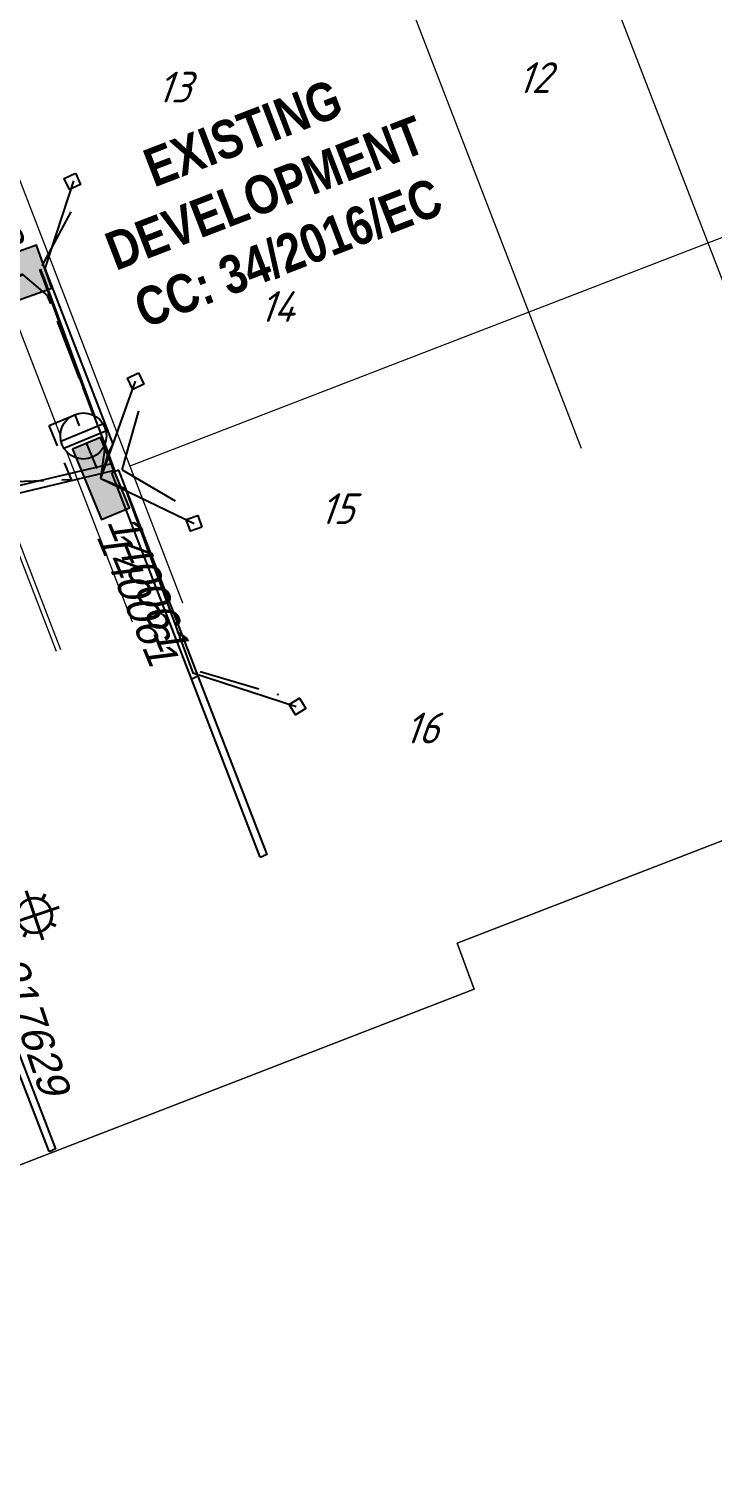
# Model space of a CAD drawing. Header units: metres. Extents: x 310412 to 311596, y 6269899 to 6270937.
# Drawn here: x 310798.7 to 310843.3, y 6270252.4 to 6270347 of the extents above; entities that cross this region are included whole.
import ezdxf
from ezdxf.enums import TextEntityAlignment as Align

# ---------------------------------------------------------------- set-up
doc = ezdxf.new("R2010")
doc.units = ezdxf.units.M
doc.linetypes.add('Cable Exist UG', pattern=[8.2, 4, -1.2, 1.8, -1.2])
doc.linetypes.add('Dash', pattern=[5, 3, -2])
doc.layers.get('0').update_dxf_attribs({"color": 6})
for name, color, linetype in [('_User D-STAGE', 253, 'Dash'), ('Duct_SP_EXT', 7, 'Continuous'), ('Equip_LV_EXT', 7, 'Continuous'), ('Equip_SP_SL_EXT', 7, 'Continuous'), ('Notes', 7, 'Continuous'), ('Notes_HV_MISC', 7, 'Continuous'), ('Notes_LV_MISC', 7, 'Continuous'), ('Notes_SP_MISC', 7, 'Continuous'), ('Services_SP_EXT', 7, 'Continuous'), ('SupportsUG_SP_LV_EXT', 7, 'Continuous'), ('SupportsUG_SP_LV_SL_EXT', 7, 'Continuous'), ('Trench_SP_EXT', 7, 'Continuous')]:
    doc.layers.add(name, color=color, linetype=linetype)
for name, color, linetype, lineweight, true_color in [('_User E-KERB', 7, 'Continuous', 0, 0x969696), ('_User E-LIP', 7, 'Continuous', 0, 0x969696), ('_User E-LOT', 7, 'Continuous', 0, 0x969696)]:
    doc.layers.add(name, color=color, linetype=linetype, lineweight=lineweight, true_color=true_color)
doc.layers.add('Cadastre Developer_SP_EXT', color=9, linetype='Continuous', lineweight=5)
doc.layers.add('Cadastre Land Parcels_SP_EXT', color=9, linetype='Continuous', lineweight=5)
doc.styles.add('ARIAL', font='arial.ttf', dxfattribs={"height": 2})
doc.styles.add('ARIALBOLD', font='arialbd.ttf')
doc.styles.add('COLUMN_LABEL', font='arial.ttf')
doc.styles.add('iecARIAL', font='arial.ttf', dxfattribs={"height": 2})
doc.styles.add('ISOCP ITALIC', font='isocp.shx', dxfattribs={"oblique": 20})
doc.styles.add('POLE_LABEL', font='arial.ttf')
doc.styles.get("Standard").update_dxf_attribs({"font": 'arial.ttf'})

# ---------------------------------------------------------------- blocks, each defined once
blk = doc.blocks.new('COLUMN_EXT')
blk.add_hatch(color=256).paths.add_polyline_path([(-1.485, 1.485), (-1.485, -1.485), (1.485, -1.485), (1.485, 1.485)])
blk.add_lwpolyline([(-1.485, -1.485), (1.485, -1.485), (1.485, 1.485), (-1.485, 1.485)], close=True)
at = {"style": 'COLUMN_LABEL', "oblique": 15, "flags": 8}
blk.add_attdef('ASSET_NUM', text='', height=2, rotation=180, dxfattribs=at).set_placement((2, 2), align=Align.MIDDLE_LEFT)
at = {"flags": 9}
for tag, style, p in [('STRUCTURE_PLANT_NUMBER', 'POLE_LABEL', (1.813, 0.031)), ('STREET_CODE', 'COLUMN_LABEL', (1.813, -0.2))]:
    blk.add_attdef(tag, text='', height=0.2, dxfattribs=dict(at, style=style)).set_placement(p, align=Align.MIDDLE_LEFT)
for tag, p in [('OWNED_BY', (1.813, -0.6)), ('STATE', (1.813, -0.8)), ('COLUMN_TYPE', (1.813, -0.4)), ('USAGE', (1.813, -1)), ('STREETNAME', (1.813, -1.6)), ('SUBURB', (1.813, -1.8)), ('LEGEND', (1.813, -1.2)), ('LOCATION', (1.813, -1.4)), ('NOTES', (1.813, -2))]:
    blk.add_attdef(tag, text='', height=0.2, dxfattribs=at).set_placement(p, align=Align.MIDDLE_LEFT)
at = {"flags": 1}
blk.add_attdef('Z', (1.813, -2.351), '', height=0.2, dxfattribs=at)
blk = doc.blocks.new('PILLAR_EXT')
blk.add_hatch(color=256).paths.add_polyline_path([(-2.475, 0.99), (-2.475, -0.99), (2.475, -0.99), (2.475, 0.99)])
blk.add_lwpolyline([(-2.475, -0.99), (2.475, -0.99), (2.475, 0.99), (-2.475, 0.99)], close=True)
at = {"style": 'ARIAL', "oblique": 15, "flags": 8}
blk.add_attdef('ASSET_NUM', (1.5, 3.5), '', height=2, dxfattribs=at)
for tag, p, flags in [('OWNED_BY', (0, -0.2), 9), ('STATE', (0, -0.4), 9), ('SUPPORT_TYPE', (0, -0.6), 9), ('USAGE', (0, -0.8), 9), ('LEGEND', (0, -1), 9), ('STREETNAME', (0, -1.8), 9), ('SUBURB', (0, -2), 1), ('LOCATION', (0, -1.2), 9), ('NOTES', (0, -1.4), 9), ('PARENT', (0, -1.6), 9)]:
    blk.add_attdef(tag, p, '', height=0.2, dxfattribs=dict(flags=flags))
blk = doc.blocks.new('SL_LANTERN_EXT')
at = {"lineweight": 40}
for p, q in [((0, 1.97), (0, 6.47)), ((-1.46, 5.68), (-1.06, 5.28)), ((1.46, 5.68), (1.06, 5.28)), ((-2.25, 4.22), (2.25, 4.22)), ((-1.46, 2.76), (-1.06, 3.16)), ((0, 0), (0, 2.72)), ((1.46, 2.76), (1.06, 3.16))]:
    blk.add_line(p, q, dxfattribs=at)
blk.add_circle((0, 4.22), 1.5, dxfattribs=at)
at = {"style": 'iecARIAL', "flags": 9}
blk.add_attdef('ASSET_NUM', (1.5, 1.5), '', height=2.5, dxfattribs=at)
for tag, p, height, flags in [('CONSTRUCTED_VOLTAGE', (0.98, -0.65), 0.2, 9), ('CONTROL_TYPE', (0.98, -0.85), 0.2, 9), ('LANTERN_PURPOSE', (0.98, -1.05), 0.2, 9), ('LANTERN_TYPE', (0.98, -1.25), 0.2, 9), ('NO_PHASES', (0.98, -1.45), 0.2, 9), ('LNUMBER', (2.18, -3.25), 2.5, 8), ('OPERATING_VOLTAGE', (0.98, -1.65), 0.2, 9), ('ORIENTATION', (0.98, -1.85), 0.2, 9), ('OWNED_BY', (0.98, -2.05), 0.2, 9), ('STATE', (0.98, -2.25), 0.2, 9), ('USAGE', (0.98, -2.45), 0.2, 9), ('CEXIST', (0.98, -2.65), 0.2, 9), ('CNEW', (0.98, -2.85), 0.2, 9), ('CNUMBER', (0.98, -3.05), 0.2, 9), ('CREMOVE', (0.98, -3.25), 0.2, 9), ('CREPLACE', (0.98, -3.45), 0.2, 9), ('LKINGHEIGHT', (0.98, -3.65), 0.2, 9), ('LBRACKET', (0.98, -3.85), 0.2, 9), ('LBRACKETVOCAB', (0.98, -4.05), 0.2, 9), ('LCATEGORY', (0.98, -4.25), 0.2, 9), ('LCHARGE1', (0.98, -4.45), 0.2, 9), ('LCHARGE1PERCENT', (0.98, -4.65), 0.2, 9), ('LCHARGE2', (0.98, -4.85), 0.2, 9), ('LCHARGE2PERCENT', (0.98, -5.05), 0.2, 9), ('LCHARGE3', (0.98, -5.25), 0.2, 9), ('LCHARGE3PERCENT', (0.98, -5.45), 0.2, 9), ('LEXIST', (0.98, -5.65), 0.2, 9), ('LLAMP', (0.98, -5.85), 0.2, 9), ('LLAMPVOCAB', (0.98, -6.05), 0.2, 9), ('LMAST', (0.98, -6.25), 0.2, 9), ('LMASTVOCAB', (0.98, -6.45), 0.2, 9), ('LNEW', (0.98, -6.65), 0.2, 9), ('LANTNUMBER', (0.98, -6.85), 0.2, 9), ('LOUTREACH', (0.98, -7.25), 0.2, 9), ('LOUTREACHVOCAB', (0.98, -7.45), 0.2, 9), ('LRATECODE', (0.98, -7.65), 0.2, 9), ('LREMOVE', (0.98, -7.85), 0.2, 9), ('LREPLACE', (0.98, -8.05), 0.2, 9), ('LTYPE', (0.98, -8.25), 0.2, 9), ('LTYPEVOCAB', (0.98, -8.45), 0.2, 9), ('LEGEND', (0.98, -8.65), 0.2, 9), ('LOCATION', (0.98, -8.85), 0.2, 9), ('STREETNAME', (0.98, -9.25), 0.2, 9), ('SUBURB', (0.98, -9.45), 0.2, 1), ('NOTES', (0.98, -9.05), 0.2, 9)]:
    blk.add_attdef(tag, p, '', height=height, dxfattribs=dict(flags=flags))
blk = doc.blocks.new('CCP_EXT')
at = {"flags": 9}
for tag, p in [('STATE', (0, -1.8)), ('USAGE', (0, -1.2)), ('LEGEND', (0, -1.4)), ('LIFE_SUPPORT', (0, -1.6)), ('NOTES', (0, -2))]:
    blk.add_attdef(tag, text='', height=0.2, dxfattribs=at).set_placement(p, align=Align.MIDDLE_LEFT)
blk.add_wipeout([(0, 0.566), (0.566, 0), (0, -0.566), (-0.566, 0)])
blk.add_lwpolyline([(-0.566, 0), (0, 0.566), (0.566, 0), (0, -0.566), (-0.566, 0)])
at = {"flags": 1}
blk.add_attdef('Z', (0, 0), '', height=0.2, dxfattribs=at)
at = {"flags": 9}
for tag, p in [('CCP_TYPE', (0, 0)), ('OPERATING_VOLTAGE', (0, -0.6)), ('ORIENTATION', (0, -0.8)), ('OWNED_BY', (0, -1)), ('CONSTRUCTED_VOLTAGE', (0, -0.2)), ('NO_PHASES', (0, -0.4))]:
    blk.add_attdef(tag, text='', height=0.2, dxfattribs=at).set_placement(p, align=Align.MIDDLE_LEFT)
blk = doc.blocks.new('LV_UG_LINKS_CLOSED_EXT')
blk.add_wipeout([(-1.056, 1.057), (-1.18, 0.916), (-1.286, 0.761), (-1.371, 0.594), (-1.435, 0.417), (-1.476, 0.234), (-1.493, 0.047), (-1.487, -0.14), (-1.458, -0.326), (-1.406, -0.506), (-1.331, -0.678), (-1.236, -0.839), (-1.121, -0.988), (-0.988, -1.12), (-0.84, -1.235), (-0.679, -1.331), (-0.506, -1.406), (-0.326, -1.458), (-0.141, -1.487), (0.047, -1.493), (0.233, -1.476), (0.416, -1.435), (0.593, -1.371), (0.76, -1.286), (0.915, -1.181), (1.056, -1.057), (1.18, -0.916), (1.286, -0.761), (1.371, -0.594), (1.435, -0.417), (1.476, -0.234), (1.493, -0.047), (1.487, 0.14), (1.458, 0.326), (1.406, 0.506), (1.331, 0.678), (1.236, 0.839), (1.121, 0.988), (0.988, 1.12), (0.84, 1.235), (0.679, 1.331), (0.506, 1.406), (0.326, 1.458), (0.141, 1.487), (-0.047, 1.493), (-0.233, 1.476), (-0.416, 1.435), (-0.593, 1.371), (-0.76, 1.286), (-0.915, 1.181)])
for p, q in [((-0.25, -1.479), (-0.25, 1.479)), ((0.25, -1.479), (0.25, 1.479))]:
    blk.add_line(p, q)
blk.add_circle((0, 0), 1.5)
at = {"flags": 9}
for tag, p in [('ACTUAL_STATUS', (0, 0)), ('OPERATING_VOLTAGE', (0, -0.6)), ('ORIENTATION', (0, -0.8)), ('STATE', (0, -1)), ('CONSTRUCTED_VOLTAGE', (0, -0.2)), ('NO_PHASES', (0, -0.4)), ('SWITCH_TYPE', (0, -1.2)), ('USAGE', (0, -1.4)), ('NOTES', (0, -1.6))]:
    blk.add_attdef(tag, text='', height=0.2, dxfattribs=at).set_placement(p, align=Align.MIDDLE_LEFT)
at = {"flags": 1}
blk.add_attdef('Z', (0, 0), '', height=0.2, dxfattribs=at)
blk = doc.blocks.new('A$C64462609')
at = {"layer": '_User E-KERB'}
blk.add_lwpolyline([(310800.535, 6270306.517), (310788.355, 6270338.052, 1), (310784.624, 6270336.61), (310796.804, 6270305.076)], format="xyb", dxfattribs=at)
at = {"layer": '_User E-LIP'}
blk.add_line((310800.815, 6270306.625), (310788.635, 6270338.16), dxfattribs=at)
at = {"layer": '_User E-LOT', "lineweight": 0}
for p, q in [((310957.796, 6270377.461), (310805.316, 6270318.564)), ((310846.37, 6270324.221), (310831.92, 6270361.632)), ((310834.71, 6270319.717), (310820.259, 6270357.128)), ((310795.735, 6270343.368), (310808.744, 6270309.688))]:
    blk.add_line(p, q, dxfattribs=at)
at = {"layer": '_User D-STAGE', "insert": (310812.043, 6270341.351), "char_height": 2.5, "attachment_point": 1, "rotation": 21.04457, "style": 'ARIALBOLD', "bg_fill": 3, "box_fill_scale": 1.2, "bg_fill_color": 256, "bg_fill_transparency": 0}
blk.add_mtext('\\pi-6.4922;{\\fArial Narrow|b1|i0|c0|p34;\\C251;EXISTING \\P\\pi-10.766;DEVELOPMENT\\P\\pi-10.364;CC: 34/2016/EC}', dxfattribs=at)
at = {"layer": '_User E-KERB'}
blk.add_lwpolyline([(310805.479, 6270308.427), (310792.47, 6270342.107, -0.414213), (310796.764, 6270351.805), (310941.836, 6270407.841, -0.414214), (310951.535, 6270403.547)], format="xyb", dxfattribs=at)

msp = doc.modelspace()

# ---------------------------------------------------------------- block references
at = {"layer": 'Notes'}
msp.add_blockref('A$C64462609', (0, 0), dxfattribs=at)

# ---------------------------------------------------------------- next in the draw order: linework, layer by layer
at = {"layer": 'Cadastre Land Parcels_SP_EXT', "linetype": 'Continuous'}
for points in [[(310970.766, 6270343.221), (310942.799, 6270415.673), (310703.872, 6270323.381), (310732.657, 6270248.951), (310733.049, 6270247.97), (310827.714, 6270284.55), (310826.608, 6270287.558), (310970.766, 6270343.221)], [(310764.382, 6270166.814), (311003.274, 6270259.121), (310970.766, 6270343.221), (310826.608, 6270287.558), (310827.714, 6270284.55), (310733.049, 6270247.97), (310764.382, 6270166.814)]]:
    msp.add_lwpolyline(points, close=True, dxfattribs=at)
at = {"layer": 'Duct_SP_EXT'}
for p, q in [((310809.312, 6270304.732), (310809.536, 6270304.818)), ((310809.312, 6270304.732), (310809.536, 6270304.818)), ((310813.789, 6270293.141), (310809.312, 6270304.732)), ((310809.76, 6270304.905), (310809.536, 6270304.818)), ((310809.76, 6270304.905), (310809.536, 6270304.818)), ((310814.237, 6270293.314), (310809.76, 6270304.905)), ((310813.789, 6270293.141), (310814.013, 6270293.228)), ((310814.237, 6270293.314), (310814.013, 6270293.228)), ((310800.051, 6270274.006), (310794.819, 6270287.551)), ((310800.499, 6270274.179), (310795.267, 6270287.724)), ((310800.051, 6270274.006), (310800.275, 6270274.092)), ((310800.499, 6270274.179), (310800.275, 6270274.092))]:
    msp.add_line(p, q, dxfattribs=at)
at = {"layer": 'Trench_SP_EXT', "linetype": 'Cable Exist UG'}
for points in [[(310799.607, 6270331.598), (310801.799, 6270335.697)], [(310804.802, 6270318.327), (310805.939, 6270322.304)], [(310809.876, 6270305.217), (310814.989, 6270303.716)]]:
    msp.add_lwpolyline(points, dxfattribs=at)
at = {"layer": 'Trench_SP_EXT', "linetype": 'Cable Exist UG', "const_width": 0.2}
msp.add_lwpolyline([(310804.306, 6270318.228), (310799.701, 6270330.771), (310799.455, 6270331.393)], dxfattribs=at)

# ---------------------------------------------------------------- next in the draw order: block references
at = {"layer": 'Equip_SP_SL_EXT', "xscale": 0.75, "yscale": 0.75, "zscale": 0.75}
for p, rotation in [((310798.336, 6270331.05), 109.4861296331399), ((310796.101, 6270288.34), 288.6989828939197)]:
    msp.add_blockref('SL_LANTERN_EXT', p, dxfattribs=dict(at, rotation=rotation))
at = {"layer": 'Notes_LV_MISC'}
ref = msp.add_blockref('COLUMN_EXT', (310798.336, 6270331.05), dxfattribs=dict(at, rotation=289.4861296334115))
ref.add_attrib('ASSET_NUM', '917628', dxfattribs={"layer": '0', "height": 2, "rotation": 109.48613, "style": 'COLUMN_LABEL', "oblique": 15, "text_generation_flag": 6}).set_placement((310797.489, 6270333.067), align=Align.MIDDLE_RIGHT)
at = {"layer": 'SupportsUG_SP_LV_EXT'}
ref = msp.add_blockref('PILLAR_EXT', (310803.426, 6270317.765), dxfattribs=dict(at, rotation=292.3801349939103))
ref.add_attrib('ASSET_NUM', '140061', (310803.106, 6270314.036), dxfattribs={"layer": '0', "height": 2, "rotation": 292.38013, "style": 'ARIAL', "oblique": 15})
at = {"layer": 'SupportsUG_SP_LV_SL_EXT'}
ref = msp.add_blockref('COLUMN_EXT', (310798.336, 6270331.05), dxfattribs=dict(at, rotation=289.4861296334115))
ref.add_attrib('ASSET_NUM', '917628', dxfattribs={"layer": '0', "height": 2, "rotation": 109.48613, "style": 'COLUMN_LABEL', "oblique": 15, "text_generation_flag": 6}).set_placement((310797.489, 6270333.067), align=Align.MIDDLE_RIGHT)
ref = msp.add_blockref('COLUMN_EXT', (310796.101, 6270288.34), dxfattribs=dict(at, rotation=108.6989828989516))
ref.add_attrib('ASSET_NUM', '917629', dxfattribs={"layer": '0', "height": 2, "rotation": 288.69898, "style": 'COLUMN_LABEL', "oblique": 15}).set_placement((310797.5, 6270286.645), align=Align.MIDDLE_LEFT)

# ---------------------------------------------------------------- next in the draw order: texts
at = {"layer": 'Cadastre Developer_SP_EXT', "style": 'ISOCP ITALIC', "oblique": 20}
for s, p in [('12', (310830.541, 6270342.845)), ('13', (310807.08, 6270342.224)), (' 14', (310812.596, 6270327.957)), ('15', (310817.664, 6270314.808)), ('16', (310823.183, 6270300.542))]:
    msp.add_text(s, height=2, dxfattribs=at).set_placement(p)
at = {"layer": 'Notes_SP_MISC', "color": 7, "insert": (310752.058, 6270340.323), "char_height": 2.4, "attachment_point": 7, "rotation": 21.12659, "line_spacing_factor": 0.6}
msp.add_mtext('{\\fArial|b0|i0|c0|p39;FENWAY                                                                                                                    STREET}', dxfattribs=at)

# ---------------------------------------------------------------- next in the draw order: block references
at = {"layer": 'Equip_LV_EXT', "rotation": 292.3801349939103}
msp.add_blockref('LV_UG_LINKS_CLOSED_EXT', (310802.284, 6270320.539), dxfattribs=at)
at = {"layer": 'Services_SP_EXT'}
for p, rotation in [((310801.571, 6270337.09), 249.4439548116438), ((310805.684, 6270324.101), 250.3801351813293), ((310809.491, 6270314.855), 154.3801351881215), ((310816.22, 6270302.941), 165.9637567585567)]:
    msp.add_blockref('CCP_EXT', p, dxfattribs=dict(at, rotation=rotation))

# ---------------------------------------------------------------- next in the draw order: linework, layer by layer
at = {"layer": 'Duct_SP_EXT'}
for p, q in [((310784.761, 6270314.182), (310804.144, 6270318.752)), ((310804.144, 6270318.752), (310804.199, 6270318.519)), ((310804.254, 6270318.285), (310804.199, 6270318.519)), ((310804.583, 6270318.308), (310804.359, 6270318.222)), ((310809.76, 6270304.905), (310804.583, 6270318.308)), ((310784.871, 6270313.714), (310804.254, 6270318.285)), ((310804.135, 6270318.135), (310804.359, 6270318.222)), ((310809.312, 6270304.732), (310804.135, 6270318.135))]:
    msp.add_line(p, q, dxfattribs=at)
at = {"layer": 'Notes_LV_MISC', "linetype": 'Cable Exist UG'}
msp.add_lwpolyline([(310803.426, 6270317.765), (310803.731, 6270319.946), (310803.731, 6270319.946), (310802.032, 6270324.278), (310802.032, 6270324.278), (310799.944, 6270329.683), (310798.337, 6270331.05)], dxfattribs=at)
at = {"layer": 'Notes_LV_MISC', "linetype": 'Cable Exist UG', "flags": 128}
msp.add_lwpolyline([(310776.576, 6270309.654), (310782.271, 6270311.846), (310781.019, 6270315.064), (310786.572, 6270317.142), (310801.513, 6270317.714), (310800.051, 6270321.209), (310801.723, 6270321.905), (310803.426, 6270317.765)], dxfattribs=at)
at = {"layer": 'Services_SP_EXT'}
for points in [[(310803.426, 6270317.765), (310803.949, 6270319.492), (310804.227, 6270320.012), (310804.227, 6270320.012), (310799.805, 6270331.431), (310801.666, 6270337.138)], [(310803.426, 6270317.765), (310805.684, 6270324.101)], [(310803.426, 6270317.765), (310809.491, 6270314.855)], [(310803.426, 6270317.765), (310804.995, 6270317.114), (310809.418, 6270305.129), (310816.124, 6270302.941)]]:
    msp.add_lwpolyline(points, dxfattribs=at)
at = {"layer": 'Trench_SP_EXT', "linetype": 'Cable Exist UG'}
msp.add_lwpolyline([(310804.802, 6270318.327), (310808.739, 6270316.054)], dxfattribs=at)

# ---------------------------------------------------------------- next in the draw order: block references
at = {"layer": 'Notes_LV_MISC'}
ref = msp.add_blockref('PILLAR_EXT', (310803.426, 6270317.765), dxfattribs=dict(at, rotation=292.3801349939103))
ref.add_attrib('ASSET_NUM', '140061', (310803.794, 6270314.985), dxfattribs={"layer": '0', "height": 2, "rotation": 292.38013, "style": 'ARIAL', "oblique": 15})

# ---------------------------------------------------------------- next in the draw order: texts
at = {"layer": 'Notes_HV_MISC', "color": 7, "insert": (310720.709, 6270329.443), "char_height": 2.4, "attachment_point": 7, "rotation": 21.12659, "line_spacing_factor": 0.6}
msp.add_mtext('{\\fArial|b0|i0|c0|p39;FENWAY                                                                  STREET}', dxfattribs=at)

doc.saveas('drawing.dxf')
